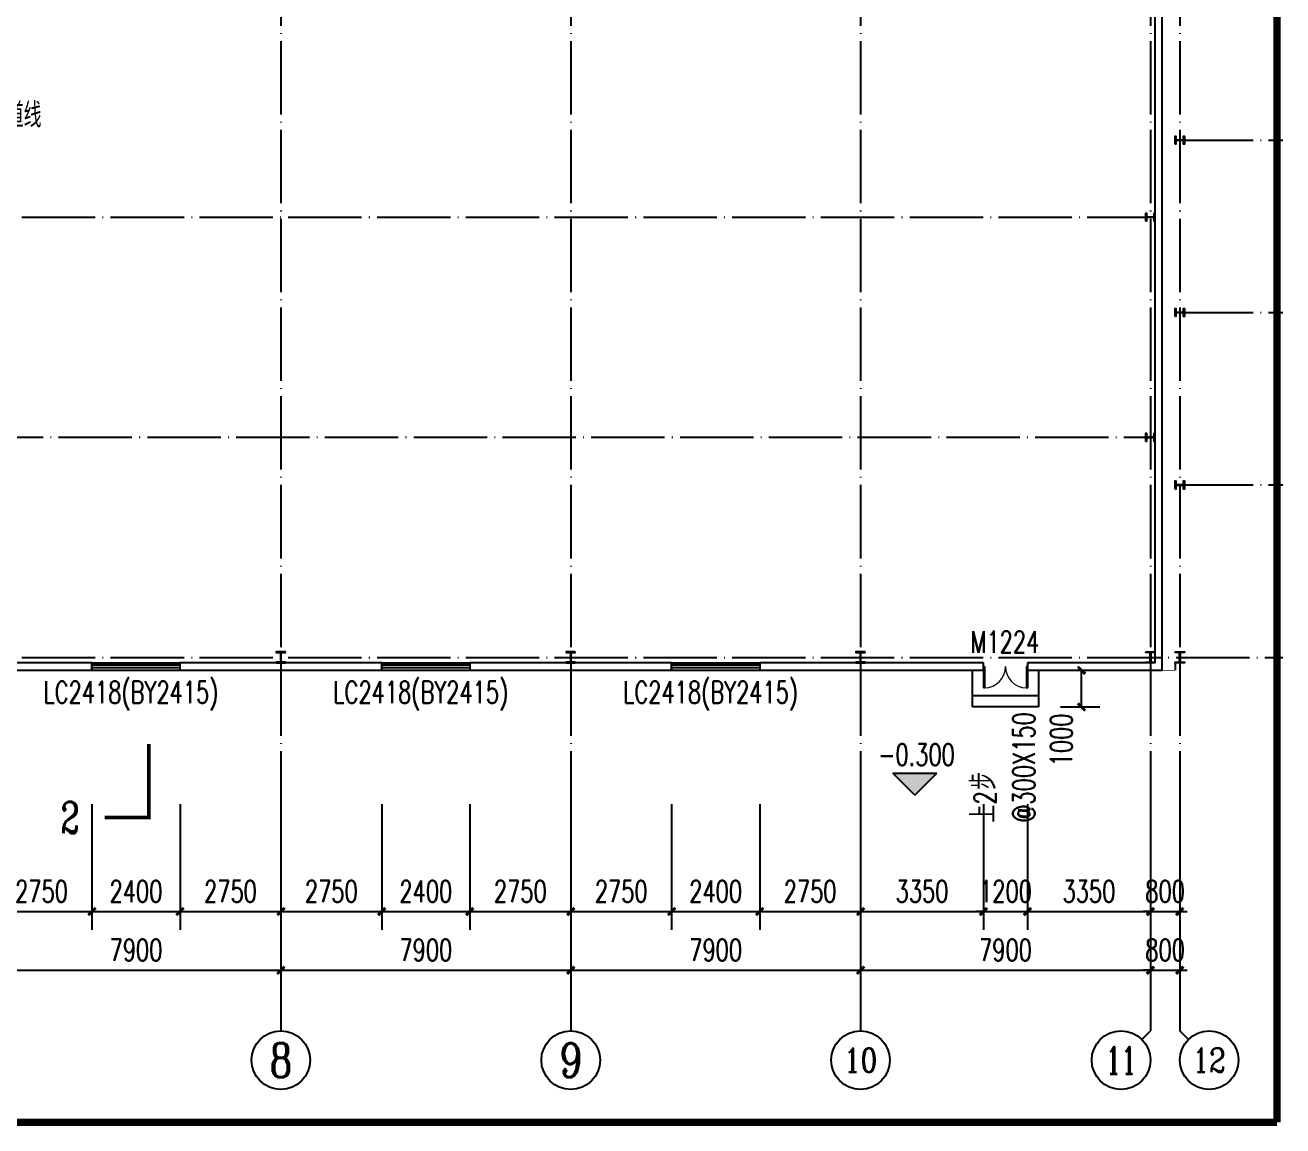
# Model space of a CAD drawing. Extents: x -2187 to 96136, y -11110 to 52208.
# Drawn here: x 61855 to 96136, y -11110 to 18900 of the extents above; entities that cross this region are included whole.
import ezdxf
from ezdxf.enums import TextEntityAlignment as Align

# ---------------------------------------------------------------- set-up
doc = ezdxf.new("R2010")
doc.units = 0
doc.header["$LTSCALE"] = 1000
doc.header["$MEASUREMENT"] = 0
doc.linetypes.add('DOTE', pattern=[2.42, 2, -0.2, 0.02, -0.2])
for name, color, linetype in [('AXIS', 3, 'Continuous'), ('AXIS_TEXT', 7, 'Continuous'), ('COLUMN', 4, 'Continuous'), ('DIM_ELEV', 3, 'Continuous'), ('DIM_SYMB', 3, 'Continuous'), ('DOTE', 14, 'DOTE'), ('PUB_DIM', 3, 'Continuous'), ('PUB_TEXT', 7, 'Continuous'), ('WALL', 4, 'Continuous'), ('WINDOW', 2, 'Continuous'), ('WINDOW_TEXT', 7, 'Continuous')]:
    doc.layers.add(name, color=color, linetype=linetype)
doc.styles.add('_TCH_AXIS', font='COMPLEX', dxfattribs={"bigfont": 'GBCBIG'})
doc.styles.add('_TCH_DIM', font='SIMPLEX', dxfattribs={"bigfont": 'GBCBIG'})
doc.styles.add('_TCH_DIM_T3', font='SIMPLEX', dxfattribs={"width": 0.705882, "bigfont": 'GBCBIG'})
doc.styles.add('_TCH_LABEL', font='COMPLEX', dxfattribs={"bigfont": 'GBCBIG'})
doc.styles.add('_TCH_WINDOW', font='SIMPLEX', dxfattribs={"bigfont": 'GBCBIG'})
doc.styles.add('COMPLEX', font='COMPLEX')
doc.styles.get("Standard").update_dxf_attribs({"font": 'gbenor.shx', "bigfont": 'gbcbig.shx'})
doc.dimstyles.new('_TCH_ARCH&&200', dxfattribs={"dimtxt": 595, "dimasz": 200, "dimexe": 500, "dimexo": 600, "dimgap": 252.5, "dimtad": 1, "dimdec": 0, "dimzin": 0, "dimdsep": 46, "dimtxsty": '_TCH_DIM_T3', "dimblk": 'ARCHTICK', "dimcen": 0.09, "dimclrt": 7, "dimazin": 2, "dimtfac": 1, "dimtdec": 0, "dimtix": 1, "dimtmove": 2, "dimatfit": 3, "dimfxl": 0, "dimtolj": 1, "dimtzin": 0, "dimarcsym": 0})

# ---------------------------------------------------------------- blocks, each defined once
blk = doc.blocks.new('_ArchTick')
at = {"color": 0, "linetype": 'ByBlock', "const_width": 0.4}
blk.add_lwpolyline([(-0.5, -0.5), (0.5, 0.5)], dxfattribs=at)
blk = doc.blocks.new('*D44')
at = {"layer": 'Defpoints', "color": 0, "transparency": 16777216}
for p in [(89476, 1313), (90647, 1313), (89476, 313)]:
    blk.add_point(p, dxfattribs=at)
at = {"layer": 'PUB_DIM', "color": 0, "lineweight": -2, "transparency": 16777216}
for p, q in [((90076, 1313), (91147, 1313)), ((90647, 313), (90647, 1313)), ((90076, 313), (91147, 313))]:
    blk.add_line(p, q, dxfattribs=at)
at = {"layer": 'PUB_DIM', "color": 0, "lineweight": -2, "transparency": 16777216, "xscale": 200, "yscale": 200, "zscale": 200}
for p, rotation in [((90647, 1313), 90), ((90647, 313), 270)]:
    blk.add_blockref('_ArchTick', p, dxfattribs=dict(at, rotation=rotation))
at = {"layer": 'PUB_DIM', "color": 7, "transparency": 16777216, "insert": (90097, -587), "char_height": 595, "attachment_point": 5, "rotation": 90, "style": '_TCH_DIM_T3'}
blk.add_mtext('\\A1;1000', dxfattribs=at)
blk = doc.blocks.new('*D224')
at = {"layer": 'AXIS', "color": 0, "lineweight": -2}
for p, q in [((60926, -2337), (60926, -5767)), ((63676, -2337), (63676, -5767)), ((60926, -5267), (63676, -5267))]:
    blk.add_line(p, q, dxfattribs=at)
at = {"layer": 'Defpoints', "color": 0}
for p in [(60926, -1737), (63676, -1737), (63676, -5267)]:
    blk.add_point(p, dxfattribs=at)
at = {"layer": 'AXIS', "color": 0, "lineweight": -2, "xscale": 200, "yscale": 200, "zscale": 200, "rotation": 180}
blk.add_blockref('_ArchTick', (60926, -5267), dxfattribs=at)
at = {"layer": 'AXIS', "color": 0, "lineweight": -2, "xscale": 200, "yscale": 200, "zscale": 200}
blk.add_blockref('_ArchTick', (63676, -5267), dxfattribs=at)
at = {"layer": 'AXIS', "color": 7, "insert": (62301, -4717), "char_height": 595, "attachment_point": 5, "style": '_TCH_DIM_T3'}
blk.add_mtext('\\A1;2750', dxfattribs=at)
blk = doc.blocks.new('*D223')
at = {"layer": 'AXIS', "color": 0, "lineweight": -2}
for p, q in [((63676, -2337), (63676, -5767)), ((66076, -2337), (66076, -5767)), ((63676, -5267), (66076, -5267))]:
    blk.add_line(p, q, dxfattribs=at)
at = {"layer": 'Defpoints', "color": 0}
for p in [(63676, -1737), (66076, -1737), (66076, -5267)]:
    blk.add_point(p, dxfattribs=at)
at = {"layer": 'AXIS', "color": 0, "lineweight": -2, "xscale": 200, "yscale": 200, "zscale": 200, "rotation": 180}
blk.add_blockref('_ArchTick', (63676, -5267), dxfattribs=at)
at = {"layer": 'AXIS', "color": 0, "lineweight": -2, "xscale": 200, "yscale": 200, "zscale": 200}
blk.add_blockref('_ArchTick', (66076, -5267), dxfattribs=at)
at = {"layer": 'AXIS', "color": 7, "insert": (64876, -4717), "char_height": 595, "attachment_point": 5, "style": '_TCH_DIM_T3'}
blk.add_mtext('\\A1;2400', dxfattribs=at)
blk = doc.blocks.new('*D222')
at = {"layer": 'AXIS', "color": 0, "lineweight": -2}
for p, q in [((66076, -2337), (66076, -5767)), ((68826, -2337), (68826, -5767)), ((66076, -5267), (68826, -5267))]:
    blk.add_line(p, q, dxfattribs=at)
at = {"layer": 'Defpoints', "color": 0}
for p in [(66076, -1737), (68826, -1737), (68826, -5267)]:
    blk.add_point(p, dxfattribs=at)
at = {"layer": 'AXIS', "color": 0, "lineweight": -2, "xscale": 200, "yscale": 200, "zscale": 200, "rotation": 180}
blk.add_blockref('_ArchTick', (66076, -5267), dxfattribs=at)
at = {"layer": 'AXIS', "color": 0, "lineweight": -2, "xscale": 200, "yscale": 200, "zscale": 200}
blk.add_blockref('_ArchTick', (68826, -5267), dxfattribs=at)
at = {"layer": 'AXIS', "color": 7, "insert": (67451, -4717), "char_height": 595, "attachment_point": 5, "style": '_TCH_DIM_T3'}
blk.add_mtext('\\A1;2750', dxfattribs=at)
blk = doc.blocks.new('*D221')
at = {"layer": 'AXIS', "color": 0, "lineweight": -2}
for p, q in [((68826, -2337), (68826, -5767)), ((71576, -2337), (71576, -5767)), ((68826, -5267), (71576, -5267))]:
    blk.add_line(p, q, dxfattribs=at)
at = {"layer": 'Defpoints', "color": 0}
for p in [(68826, -1737), (71576, -1737), (71576, -5267)]:
    blk.add_point(p, dxfattribs=at)
at = {"layer": 'AXIS', "color": 0, "lineweight": -2, "xscale": 200, "yscale": 200, "zscale": 200, "rotation": 180}
blk.add_blockref('_ArchTick', (68826, -5267), dxfattribs=at)
at = {"layer": 'AXIS', "color": 0, "lineweight": -2, "xscale": 200, "yscale": 200, "zscale": 200}
blk.add_blockref('_ArchTick', (71576, -5267), dxfattribs=at)
at = {"layer": 'AXIS', "color": 7, "insert": (70201, -4717), "char_height": 595, "attachment_point": 5, "style": '_TCH_DIM_T3'}
blk.add_mtext('\\A1;2750', dxfattribs=at)
blk = doc.blocks.new('*D220')
at = {"layer": 'AXIS', "color": 0, "lineweight": -2}
for p, q in [((71576, -2337), (71576, -5767)), ((73976, -2337), (73976, -5767)), ((71576, -5267), (73976, -5267))]:
    blk.add_line(p, q, dxfattribs=at)
at = {"layer": 'Defpoints', "color": 0}
for p in [(71576, -1737), (73976, -1737), (73976, -5267)]:
    blk.add_point(p, dxfattribs=at)
at = {"layer": 'AXIS', "color": 0, "lineweight": -2, "xscale": 200, "yscale": 200, "zscale": 200, "rotation": 180}
blk.add_blockref('_ArchTick', (71576, -5267), dxfattribs=at)
at = {"layer": 'AXIS', "color": 0, "lineweight": -2, "xscale": 200, "yscale": 200, "zscale": 200}
blk.add_blockref('_ArchTick', (73976, -5267), dxfattribs=at)
at = {"layer": 'AXIS', "color": 7, "insert": (72776, -4717), "char_height": 595, "attachment_point": 5, "style": '_TCH_DIM_T3'}
blk.add_mtext('\\A1;2400', dxfattribs=at)
blk = doc.blocks.new('*D219')
at = {"layer": 'AXIS', "color": 0, "lineweight": -2}
for p, q in [((73976, -2337), (73976, -5767)), ((76726, -2337), (76726, -5767)), ((73976, -5267), (76726, -5267))]:
    blk.add_line(p, q, dxfattribs=at)
at = {"layer": 'Defpoints', "color": 0}
for p in [(73976, -1737), (76726, -1737), (76726, -5267)]:
    blk.add_point(p, dxfattribs=at)
at = {"layer": 'AXIS', "color": 0, "lineweight": -2, "xscale": 200, "yscale": 200, "zscale": 200, "rotation": 180}
blk.add_blockref('_ArchTick', (73976, -5267), dxfattribs=at)
at = {"layer": 'AXIS', "color": 0, "lineweight": -2, "xscale": 200, "yscale": 200, "zscale": 200}
blk.add_blockref('_ArchTick', (76726, -5267), dxfattribs=at)
at = {"layer": 'AXIS', "color": 7, "insert": (75351, -4717), "char_height": 595, "attachment_point": 5, "style": '_TCH_DIM_T3'}
blk.add_mtext('\\A1;2750', dxfattribs=at)
blk = doc.blocks.new('*D218')
at = {"layer": 'AXIS', "color": 0, "lineweight": -2}
for p, q in [((76726, -2337), (76726, -5767)), ((79476, -2337), (79476, -5767)), ((76726, -5267), (79476, -5267))]:
    blk.add_line(p, q, dxfattribs=at)
at = {"layer": 'Defpoints', "color": 0}
for p in [(76726, -1737), (79476, -1737), (79476, -5267)]:
    blk.add_point(p, dxfattribs=at)
at = {"layer": 'AXIS', "color": 0, "lineweight": -2, "xscale": 200, "yscale": 200, "zscale": 200, "rotation": 180}
blk.add_blockref('_ArchTick', (76726, -5267), dxfattribs=at)
at = {"layer": 'AXIS', "color": 0, "lineweight": -2, "xscale": 200, "yscale": 200, "zscale": 200}
blk.add_blockref('_ArchTick', (79476, -5267), dxfattribs=at)
at = {"layer": 'AXIS', "color": 7, "insert": (78101, -4717), "char_height": 595, "attachment_point": 5, "style": '_TCH_DIM_T3'}
blk.add_mtext('\\A1;2750', dxfattribs=at)
blk = doc.blocks.new('*D217')
at = {"layer": 'AXIS', "color": 0, "lineweight": -2}
for p, q in [((79476, -2337), (79476, -5767)), ((81876, -2337), (81876, -5767)), ((79476, -5267), (81876, -5267))]:
    blk.add_line(p, q, dxfattribs=at)
at = {"layer": 'Defpoints', "color": 0}
for p in [(79476, -1737), (81876, -1737), (81876, -5267)]:
    blk.add_point(p, dxfattribs=at)
at = {"layer": 'AXIS', "color": 0, "lineweight": -2, "xscale": 200, "yscale": 200, "zscale": 200, "rotation": 180}
blk.add_blockref('_ArchTick', (79476, -5267), dxfattribs=at)
at = {"layer": 'AXIS', "color": 0, "lineweight": -2, "xscale": 200, "yscale": 200, "zscale": 200}
blk.add_blockref('_ArchTick', (81876, -5267), dxfattribs=at)
at = {"layer": 'AXIS', "color": 7, "insert": (80676, -4717), "char_height": 595, "attachment_point": 5, "style": '_TCH_DIM_T3'}
blk.add_mtext('\\A1;2400', dxfattribs=at)
blk = doc.blocks.new('*D216')
at = {"layer": 'AXIS', "color": 0, "lineweight": -2}
for p, q in [((81876, -2337), (81876, -5767)), ((84626, -2337), (84626, -5767)), ((81876, -5267), (84626, -5267))]:
    blk.add_line(p, q, dxfattribs=at)
at = {"layer": 'Defpoints', "color": 0}
for p in [(81876, -1737), (84626, -1737), (84626, -5267)]:
    blk.add_point(p, dxfattribs=at)
at = {"layer": 'AXIS', "color": 0, "lineweight": -2, "xscale": 200, "yscale": 200, "zscale": 200, "rotation": 180}
blk.add_blockref('_ArchTick', (81876, -5267), dxfattribs=at)
at = {"layer": 'AXIS', "color": 0, "lineweight": -2, "xscale": 200, "yscale": 200, "zscale": 200}
blk.add_blockref('_ArchTick', (84626, -5267), dxfattribs=at)
at = {"layer": 'AXIS', "color": 7, "insert": (83251, -4717), "char_height": 595, "attachment_point": 5, "style": '_TCH_DIM_T3'}
blk.add_mtext('\\A1;2750', dxfattribs=at)
blk = doc.blocks.new('*D215')
at = {"layer": 'AXIS', "color": 0, "lineweight": -2}
for p, q in [((84626, -2337), (84626, -5767)), ((87976, -2337), (87976, -5767)), ((84626, -5267), (87976, -5267))]:
    blk.add_line(p, q, dxfattribs=at)
at = {"layer": 'Defpoints', "color": 0}
for p in [(84626, -1737), (87976, -1737), (87976, -5267)]:
    blk.add_point(p, dxfattribs=at)
at = {"layer": 'AXIS', "color": 0, "lineweight": -2, "xscale": 200, "yscale": 200, "zscale": 200, "rotation": 180}
blk.add_blockref('_ArchTick', (84626, -5267), dxfattribs=at)
at = {"layer": 'AXIS', "color": 0, "lineweight": -2, "xscale": 200, "yscale": 200, "zscale": 200}
blk.add_blockref('_ArchTick', (87976, -5267), dxfattribs=at)
at = {"layer": 'AXIS', "color": 7, "insert": (86301, -4717), "char_height": 595, "attachment_point": 5, "style": '_TCH_DIM_T3'}
blk.add_mtext('\\A1;3350', dxfattribs=at)
blk = doc.blocks.new('*D214')
at = {"layer": 'AXIS', "color": 0, "lineweight": -2}
for p, q in [((87976, -2337), (87976, -5767)), ((89176, -2337), (89176, -5767)), ((87976, -5267), (87776, -5267)), ((87976, -5267), (89176, -5267)), ((89176, -5267), (89376, -5267))]:
    blk.add_line(p, q, dxfattribs=at)
at = {"layer": 'Defpoints', "color": 0}
for p in [(87976, -1737), (89176, -1737), (89176, -5267)]:
    blk.add_point(p, dxfattribs=at)
at = {"layer": 'AXIS', "color": 0, "lineweight": -2, "xscale": 200, "yscale": 200, "zscale": 200}
blk.add_blockref('_ArchTick', (87976, -5267), dxfattribs=at)
at = {"layer": 'AXIS', "color": 0, "lineweight": -2, "xscale": 200, "yscale": 200, "zscale": 200, "rotation": 180}
blk.add_blockref('_ArchTick', (89176, -5267), dxfattribs=at)
at = {"layer": 'AXIS', "color": 7, "insert": (88576, -4717), "char_height": 595, "attachment_point": 5, "style": '_TCH_DIM_T3'}
blk.add_mtext('\\A1;1200', dxfattribs=at)
blk = doc.blocks.new('*D213')
at = {"layer": 'AXIS', "color": 0, "lineweight": -2}
for p, q in [((89176, -2337), (89176, -5767)), ((92526, -2337), (92526, -5767)), ((89176, -5267), (92526, -5267))]:
    blk.add_line(p, q, dxfattribs=at)
at = {"layer": 'Defpoints', "color": 0}
for p in [(89176, -1737), (92526, -1737), (92526, -5267)]:
    blk.add_point(p, dxfattribs=at)
at = {"layer": 'AXIS', "color": 0, "lineweight": -2, "xscale": 200, "yscale": 200, "zscale": 200, "rotation": 180}
blk.add_blockref('_ArchTick', (89176, -5267), dxfattribs=at)
at = {"layer": 'AXIS', "color": 0, "lineweight": -2, "xscale": 200, "yscale": 200, "zscale": 200}
blk.add_blockref('_ArchTick', (92526, -5267), dxfattribs=at)
at = {"layer": 'AXIS', "color": 7, "insert": (90851, -4717), "char_height": 595, "attachment_point": 5, "style": '_TCH_DIM_T3'}
blk.add_mtext('\\A1;3350', dxfattribs=at)
blk = doc.blocks.new('*D212')
at = {"layer": 'AXIS', "color": 0, "lineweight": -2}
for p, q in [((92526, -2337), (92526, -5767)), ((93326, -2337), (93326, -5767)), ((92526, -5267), (92326, -5267)), ((92526, -5267), (93326, -5267)), ((93326, -5267), (93526, -5267))]:
    blk.add_line(p, q, dxfattribs=at)
at = {"layer": 'Defpoints', "color": 0}
for p in [(92526, -1737), (93326, -1737), (93326, -5267)]:
    blk.add_point(p, dxfattribs=at)
at = {"layer": 'AXIS', "color": 0, "lineweight": -2, "xscale": 200, "yscale": 200, "zscale": 200}
blk.add_blockref('_ArchTick', (92526, -5267), dxfattribs=at)
at = {"layer": 'AXIS', "color": 0, "lineweight": -2, "xscale": 200, "yscale": 200, "zscale": 200, "rotation": 180}
blk.add_blockref('_ArchTick', (93326, -5267), dxfattribs=at)
at = {"layer": 'AXIS', "color": 7, "insert": (92926, -4717), "char_height": 595, "attachment_point": 5, "style": '_TCH_DIM_T3'}
blk.add_mtext('\\A1;800', dxfattribs=at)
blk = doc.blocks.new('*D204')
at = {"layer": 'AXIS', "color": 0, "lineweight": -2}
for p, q in [((60926, -3937), (60926, -7367)), ((68826, -3937), (68826, -7367)), ((60926, -6867), (68826, -6867))]:
    blk.add_line(p, q, dxfattribs=at)
at = {"layer": 'Defpoints', "color": 0}
for p in [(60926, -3337), (68826, -3337), (68826, -6867)]:
    blk.add_point(p, dxfattribs=at)
at = {"layer": 'AXIS', "color": 0, "lineweight": -2, "xscale": 200, "yscale": 200, "zscale": 200, "rotation": 180}
blk.add_blockref('_ArchTick', (60926, -6867), dxfattribs=at)
at = {"layer": 'AXIS', "color": 0, "lineweight": -2, "xscale": 200, "yscale": 200, "zscale": 200}
blk.add_blockref('_ArchTick', (68826, -6867), dxfattribs=at)
at = {"layer": 'AXIS', "color": 7, "insert": (64876, -6317), "char_height": 595, "attachment_point": 5, "style": '_TCH_DIM_T3'}
blk.add_mtext('\\A1;7900', dxfattribs=at)
blk = doc.blocks.new('*D203')
at = {"layer": 'AXIS', "color": 0, "lineweight": -2}
for p, q in [((68826, -3937), (68826, -7367)), ((76726, -3937), (76726, -7367)), ((68826, -6867), (76726, -6867))]:
    blk.add_line(p, q, dxfattribs=at)
at = {"layer": 'Defpoints', "color": 0}
for p in [(68826, -3337), (76726, -3337), (76726, -6867)]:
    blk.add_point(p, dxfattribs=at)
at = {"layer": 'AXIS', "color": 0, "lineweight": -2, "xscale": 200, "yscale": 200, "zscale": 200, "rotation": 180}
blk.add_blockref('_ArchTick', (68826, -6867), dxfattribs=at)
at = {"layer": 'AXIS', "color": 0, "lineweight": -2, "xscale": 200, "yscale": 200, "zscale": 200}
blk.add_blockref('_ArchTick', (76726, -6867), dxfattribs=at)
at = {"layer": 'AXIS', "color": 7, "insert": (72776, -6317), "char_height": 595, "attachment_point": 5, "style": '_TCH_DIM_T3'}
blk.add_mtext('\\A1;7900', dxfattribs=at)
blk = doc.blocks.new('*D202')
at = {"layer": 'AXIS', "color": 0, "lineweight": -2}
for p, q in [((76726, -3937), (76726, -7367)), ((84626, -3937), (84626, -7367)), ((76726, -6867), (84626, -6867))]:
    blk.add_line(p, q, dxfattribs=at)
at = {"layer": 'Defpoints', "color": 0}
for p in [(76726, -3337), (84626, -3337), (84626, -6867)]:
    blk.add_point(p, dxfattribs=at)
at = {"layer": 'AXIS', "color": 0, "lineweight": -2, "xscale": 200, "yscale": 200, "zscale": 200, "rotation": 180}
blk.add_blockref('_ArchTick', (76726, -6867), dxfattribs=at)
at = {"layer": 'AXIS', "color": 0, "lineweight": -2, "xscale": 200, "yscale": 200, "zscale": 200}
blk.add_blockref('_ArchTick', (84626, -6867), dxfattribs=at)
at = {"layer": 'AXIS', "color": 7, "insert": (80676, -6317), "char_height": 595, "attachment_point": 5, "style": '_TCH_DIM_T3'}
blk.add_mtext('\\A1;7900', dxfattribs=at)
blk = doc.blocks.new('*D201')
at = {"layer": 'AXIS', "color": 0, "lineweight": -2}
for p, q in [((84626, -3937), (84626, -7367)), ((92526, -3937), (92526, -7367)), ((84626, -6867), (92526, -6867))]:
    blk.add_line(p, q, dxfattribs=at)
at = {"layer": 'Defpoints', "color": 0}
for p in [(84626, -3337), (92526, -3337), (92526, -6867)]:
    blk.add_point(p, dxfattribs=at)
at = {"layer": 'AXIS', "color": 0, "lineweight": -2, "xscale": 200, "yscale": 200, "zscale": 200, "rotation": 180}
blk.add_blockref('_ArchTick', (84626, -6867), dxfattribs=at)
at = {"layer": 'AXIS', "color": 0, "lineweight": -2, "xscale": 200, "yscale": 200, "zscale": 200}
blk.add_blockref('_ArchTick', (92526, -6867), dxfattribs=at)
at = {"layer": 'AXIS', "color": 7, "insert": (88576, -6317), "char_height": 595, "attachment_point": 5, "style": '_TCH_DIM_T3'}
blk.add_mtext('\\A1;7900', dxfattribs=at)
blk = doc.blocks.new('*D200')
at = {"layer": 'AXIS', "color": 0, "lineweight": -2}
for p, q in [((92526, -3937), (92526, -7367)), ((93326, -3937), (93326, -7367)), ((92526, -6867), (92326, -6867)), ((92526, -6867), (93326, -6867)), ((93326, -6867), (93526, -6867))]:
    blk.add_line(p, q, dxfattribs=at)
at = {"layer": 'Defpoints', "color": 0}
for p in [(92526, -3337), (93326, -3337), (93326, -6867)]:
    blk.add_point(p, dxfattribs=at)
at = {"layer": 'AXIS', "color": 0, "lineweight": -2, "xscale": 200, "yscale": 200, "zscale": 200}
blk.add_blockref('_ArchTick', (92526, -6867), dxfattribs=at)
at = {"layer": 'AXIS', "color": 0, "lineweight": -2, "xscale": 200, "yscale": 200, "zscale": 200, "rotation": 180}
blk.add_blockref('_ArchTick', (93326, -6867), dxfattribs=at)
at = {"layer": 'AXIS', "color": 7, "insert": (92926, -6317), "char_height": 595, "attachment_point": 5, "style": '_TCH_DIM_T3'}
blk.add_mtext('\\A1;800', dxfattribs=at)
blk = doc.blocks.new('_AXISO')
blk.add_circle((0, 0), 0.5)
at = {"layer": 'AXIS_TEXT', "style": 'COMPLEX', "width": 1.041667}
blk.add_attdef('A', text='', height=0.56, dxfattribs=at).set_placement((-0.25, -0.28), (0.25, -0.28), align=Align.FIT)
blk = doc.blocks.new('$TCHSYS$WIN2D')
for p, q in [((-0.5, 0.5), (0.5, 0.5)), ((-0.5, 0.5), (-0.5, -0.5)), ((0.5, 0.5), (0.5, -0.5)), ((0.5, 0.167), (-0.5, 0.167)), ((0.5, -0.167), (-0.5, -0.167)), ((-0.5, -0.5), (0.5, -0.5))]:
    blk.add_line(p, q)
blk = doc.blocks.new('$DorLib2D$00000002')
for p, q in [((-0.5, 0), (-0.5, 0.4875)), ((-0.475, 0.4875), (-0.5, 0.4875)), ((-0.475, 0), (-0.475, 0.4875)), ((0.475, 0), (0.475, 0.4875)), ((0.475, 0.4875), (0.5, 0.4875)), ((0.5, 0), (0.5, 0.4875)), ((-0.5, 0), (-0.475, 0)), ((0.5, 0), (0.475, 0))]:
    blk.add_line(p, q)
at = {"lineweight": 13}
for centre, start, end in [((-0.4875, 0), 0, 88.53072), ((0.4875, 0), 91.46928, 180)]:
    blk.add_arc(centre, 0.4875, start, end, dxfattribs=at)

msp = doc.modelspace()

# ---------------------------------------------------------------- hatches: boundary and pattern name
at = {"layer": 'DIM_ELEV'}
msp.add_hatch(color=256, dxfattribs=at).paths.add_polyline_path([(86102.84, -2096.954), (85502.84, -1496.954), (86702.84, -1496.954)])

# ---------------------------------------------------------------- linework, layer by layer
at = {"color": 2}
for p, q in [((87675.665, 313.27), (87675.665, 1313.27)), ((89475.665, 1313.27), (89475.665, 313.27)), ((89475.665, 613.27), (87675.665, 613.27)), ((89475.665, 313.27), (87675.665, 313.27))]:
    msp.add_line(p, q, dxfattribs=at)
for points, const_width in [([(95975.025, -11009.582), (95975.025, -11009.582), (210.843, -11009.582), (210.843, 50068.59), (95974.931, 50068.59), (95974.931, -11009.582)], 200), ([(92850.665, 1313.27), (93200.665, 1313.27)], 20)]:
    msp.add_lwpolyline(points, dxfattribs=dict(const_width=const_width))
at = {"layer": 'AXIS'}
for p, q in [((68825.665, -3336.73), (68825.665, -8519.661)), ((76725.665, -3336.73), (76725.665, -8519.661)), ((84625.665, -3336.73), (84625.665, -8519.661)), ((92525.665, -3336.73), (92525.665, -8519.661)), ((93325.665, -3336.73), (93325.665, -8519.661)), ((92291.351, -8753.976), (92525.665, -8519.661)), ((93559.98, -8753.976), (93325.665, -8519.661))]:
    msp.add_line(p, q, dxfattribs=at)
at = {"layer": 'COLUMN'}
for points in [[(93200.665, 15653.27), (93200.665, 15873.27), (93220.665, 15873.27), (93220.665, 15773.27), (93430.665, 15773.27), (93430.665, 15873.27), (93450.665, 15873.27), (93450.665, 15653.27), (93430.665, 15653.27), (93430.665, 15753.27), (93220.665, 15753.27), (93220.665, 15653.27)], [(92400.665, 13553.27), (92400.665, 13773.27), (92420.665, 13773.27), (92420.665, 13673.27), (92630.665, 13673.27), (92630.665, 13773.27), (92650.665, 13773.27), (92650.665, 13553.27), (92630.665, 13553.27), (92630.665, 13653.27), (92420.665, 13653.27), (92420.665, 13553.27)], [(93200.665, 10953.27), (93200.665, 11173.27), (93220.665, 11173.27), (93220.665, 11073.27), (93430.665, 11073.27), (93430.665, 11173.27), (93450.665, 11173.27), (93450.665, 10953.27), (93430.665, 10953.27), (93430.665, 11053.27), (93220.665, 11053.27), (93220.665, 10953.27)], [(92400.665, 7553.27), (92400.665, 7773.27), (92420.665, 7773.27), (92420.665, 7673.27), (92630.665, 7673.27), (92630.665, 7773.27), (92650.665, 7773.27), (92650.665, 7553.27), (92630.665, 7553.27), (92630.665, 7653.27), (92420.665, 7653.27), (92420.665, 7553.27)], [(93200.665, 6253.27), (93200.665, 6473.27), (93220.665, 6473.27), (93220.665, 6373.27), (93430.665, 6373.27), (93430.665, 6473.27), (93450.665, 6473.27), (93450.665, 6253.27), (93430.665, 6253.27), (93430.665, 6353.27), (93220.665, 6353.27), (93220.665, 6253.27)], [(68950.665, 1813.27), (68700.665, 1813.27), (68700.665, 1793.27), (68815.665, 1793.27), (68815.665, 1533.27), (68700.665, 1533.27), (68700.665, 1513.27), (68950.665, 1513.27), (68950.665, 1533.27), (68835.665, 1533.27), (68835.665, 1793.27), (68950.665, 1793.27)], [(76850.665, 1813.27), (76600.665, 1813.27), (76600.665, 1793.27), (76715.665, 1793.27), (76715.665, 1533.27), (76600.665, 1533.27), (76600.665, 1513.27), (76850.665, 1513.27), (76850.665, 1533.27), (76735.665, 1533.27), (76735.665, 1793.27), (76850.665, 1793.27)], [(84750.665, 1813.27), (84500.665, 1813.27), (84500.665, 1793.27), (84615.665, 1793.27), (84615.665, 1533.27), (84500.665, 1533.27), (84500.665, 1513.27), (84750.665, 1513.27), (84750.665, 1533.27), (84635.665, 1533.27), (84635.665, 1793.27), (84750.665, 1793.27)], [(92400.665, 1813.27), (92650.665, 1813.27), (92650.665, 1793.27), (92535.665, 1793.27), (92535.665, 1533.27), (92650.665, 1533.27), (92650.665, 1513.27), (92400.665, 1513.27), (92400.665, 1533.27), (92515.665, 1533.27), (92515.665, 1793.27), (92400.665, 1793.27)], [(93200.665, 1813.27), (93450.665, 1813.27), (93450.665, 1793.27), (93335.665, 1793.27), (93335.665, 1533.27), (93450.665, 1533.27), (93450.665, 1513.27), (93200.665, 1513.27), (93200.665, 1533.27), (93315.665, 1533.27), (93315.665, 1793.27), (93200.665, 1793.27)]]:
    msp.add_lwpolyline(points, close=True, dxfattribs=at)
at = {"layer": 'DIM_ELEV'}
for p, q in [((86102.84, -2096.954), (85502.84, -1496.954)), ((85502.84, -1496.954), (86702.84, -1496.954)), ((86102.84, -2096.954), (86702.84, -1496.954))]:
    msp.add_line(p, q, dxfattribs=at)
at = {"layer": 'DIM_SYMB'}
msp.add_lwpolyline([(88569.198, -2837.522, 0, 0, 0), (88569.198, 190.311, 160, 0, 0), (88569.198, 790.311, 0, 0, 0)], format="xyseb", dxfattribs=at)
at = {"layer": 'DIM_SYMB', "const_width": 100}
msp.add_lwpolyline([(65221.973, -701.167), (65221.973, -2701.167), (64021.973, -2701.167)], dxfattribs=at)
at = {"layer": 'DOTE'}
for p, q in [((68825.665, 42663.27), (68825.665, -3336.73)), ((76725.665, 42663.27), (76725.665, -3336.73)), ((84625.665, 42663.27), (84625.665, -3336.73)), ((92525.665, 42663.27), (92525.665, -3336.73)), ((93325.665, 42663.27), (93325.665, -3336.73)), ((93325.665, 15763.27), (96135.668, 15763.27)), ((8525.665, 13663.27), (92525.665, 13663.27)), ((93325.665, 11063.27), (96135.668, 11063.27)), ((9525.665, 7663.27), (92525.665, 7663.27)), ((93325.665, 6363.27), (96135.668, 6363.27)), ((8525.665, 1663.27), (96135.668, 1663.27))]:
    msp.add_line(p, q, dxfattribs=at)
at = {"layer": 'WALL'}
for p, q in [((92650.665, 30213.27), (92650.665, 1513.27)), ((92850.665, 1313.27), (92850.665, 30213.27)), ((63675.665, 1513.27), (58175.665, 1513.27)), ((63675.665, 1313.27), (63675.665, 1513.27)), ((71575.665, 1513.27), (66075.665, 1513.27)), ((66075.665, 1513.27), (66075.665, 1313.27)), ((71575.665, 1313.27), (71575.665, 1513.27)), ((79475.665, 1513.27), (73975.665, 1513.27)), ((73975.665, 1513.27), (73975.665, 1313.27)), ((79475.665, 1313.27), (79475.665, 1513.27)), ((87975.665, 1513.27), (81875.665, 1513.27)), ((81875.665, 1513.27), (81875.665, 1313.27)), ((87975.665, 1313.27), (87975.665, 1513.27)), ((92650.665, 1513.27), (89175.665, 1513.27)), ((89175.665, 1513.27), (89175.665, 1313.27)), ((93200.665, 1513.27), (93200.665, 1313.27)), ((58175.665, 1313.27), (63675.665, 1313.27)), ((66075.665, 1313.27), (71575.665, 1313.27)), ((73975.665, 1313.27), (79475.665, 1313.27)), ((81875.665, 1313.27), (87975.665, 1313.27)), ((89175.665, 1313.27), (92850.665, 1313.27))]:
    msp.add_line(p, q, dxfattribs=at)

# ---------------------------------------------------------------- block references
at = {"layer": 'AXIS'}
ref = msp.add_blockref('_AXISO', (68825.665, -9319.661), dxfattribs=dict(at, xscale=1600, yscale=1600, zscale=1600))
ref.add_attrib('A', '8', dxfattribs={"layer": 'AXIS_TEXT', "height": 931.896, "style": '_TCH_AXIS'}).set_placement((68515.033, -9785.609), (69136.297, -9785.609), align=Align.FIT)
ref = msp.add_blockref('_AXISO', (76725.665, -9319.661), dxfattribs=dict(at, xscale=1600, yscale=1600, zscale=1600))
ref.add_attrib('A', '9', dxfattribs={"layer": 'AXIS_TEXT', "height": 931.896, "style": '_TCH_AXIS'}).set_placement((76415.033, -9785.609), (77036.297, -9785.609), align=Align.FIT)
ref = msp.add_blockref('_AXISO', (84625.665, -9319.661), dxfattribs=dict(at, xscale=1600, yscale=1600, zscale=1600))
ref.add_attrib('A', '10', dxfattribs={"layer": 'AXIS_TEXT', "height": 656.891, "style": '_TCH_AXIS'}).set_placement((84172.098, -9648.106), (85079.233, -9648.106), align=Align.FIT)
ref = msp.add_blockref('_AXISO', (91725.665, -9319.661), dxfattribs=dict(at, xscale=1600, yscale=1600, zscale=1600))
ref.add_attrib('A', '11', dxfattribs={"layer": 'AXIS_TEXT', "height": 737.5252, "style": '_TCH_AXIS'}).set_placement((91304.222, -9688.424), (92147.108, -9688.424), align=Align.FIT)
ref = msp.add_blockref('_AXISO', (94125.665, -9319.661), dxfattribs=dict(at, xscale=1600, yscale=1600, zscale=1600))
ref.add_attrib('A', '12', dxfattribs={"layer": 'AXIS_TEXT', "height": 656.891, "style": '_TCH_AXIS'}).set_placement((93672.098, -9648.106), (94579.233, -9648.106), align=Align.FIT)
at = {"layer": 'WINDOW'}
ref = msp.add_blockref('$DorLib2D$00000002', (88575.665, 1413.27), dxfattribs=dict(at, xscale=-1200, yscale=-1200, zscale=-1200))
ref.add_attrib('A', 'M1224', (87625.665, 1787.126), dxfattribs={"layer": 'WINDOW_TEXT', "height": 595, "style": '_TCH_WINDOW', "width": 0.705882})
ref = msp.add_blockref('$TCHSYS$WIN2D', (64875.665, 1413.27), dxfattribs=dict(at, xscale=2400, yscale=200, zscale=2400))
ref.add_attrib('A', 'LC2418(BY2415)', (62355.665, 415.77), dxfattribs={"layer": 'WINDOW_TEXT', "height": 595, "style": '_TCH_WINDOW', "width": 0.705882})
ref = msp.add_blockref('$TCHSYS$WIN2D', (72775.665, 1413.27), dxfattribs=dict(at, xscale=2400, yscale=200, zscale=2400))
ref.add_attrib('A', 'LC2418(BY2415)', (70255.665, 415.77), dxfattribs={"layer": 'WINDOW_TEXT', "height": 595, "style": '_TCH_WINDOW', "width": 0.705882})
ref = msp.add_blockref('$TCHSYS$WIN2D', (80675.665, 1413.27), dxfattribs=dict(at, xscale=2400, yscale=200, zscale=2400))
ref.add_attrib('A', 'LC2418(BY2415)', (78155.665, 415.77), dxfattribs={"layer": 'WINDOW_TEXT', "height": 595, "style": '_TCH_WINDOW', "width": 0.705882})

# ---------------------------------------------------------------- texts
at = {"insert": (59383.516, 16784.803), "char_height": 675.1773, "width": 5461.82045, "attachment_point": 1}
msp.add_mtext('穿梭机轨道线', dxfattribs=at)
at = {"layer": 'PUB_TEXT', "style": '_TCH_DIM', "width": 0.705882}
for s, p in [('@300X150', (89374.198, -2837.522)), ('2', (88314.517, -2346.032))]:
    msp.add_text(s, height=595, rotation=90, dxfattribs=at).set_placement(p)
at = {"layer": 'PUB_TEXT', "width": 0.705882}
for s, height, style, p in [('-0.300', 595, '_TCH_DIM', (85107.84, -1286.954)), ('2', 850, '_TCH_LABEL', (62821.973, -3126.167))]:
    msp.add_text(s, height=height, dxfattribs=dict(at, style=style)).set_placement(p)
at = {"layer": 'PUB_TEXT', "style": '_TCH_DIM'}
for s, p in [('步', (88314.517, -1946.032)), ('上', (88314.517, -2837.522))]:
    msp.add_text(s, height=675.177, rotation=90, dxfattribs=at).set_placement(p)

# ---------------------------------------------------------------- dimensions: what is measured, and where the dimension line sits
at = {"layer": 'AXIS'}
for p1, p2, picture, middle in [((60925.665, -1736.73), (63675.665, -1736.73), '*D224', (62300.665, -4716.955)), ((63675.665, -1736.73), (66075.665, -1736.73), '*D223', (64875.665, -4716.955)), ((66075.665, -1736.73), (68825.665, -1736.73), '*D222', (67450.665, -4716.955)), ((68825.665, -1736.73), (71575.665, -1736.73), '*D221', (70200.665, -4716.955)), ((71575.665, -1736.73), (73975.665, -1736.73), '*D220', (72775.665, -4716.955)), ((73975.665, -1736.73), (76725.665, -1736.73), '*D219', (75350.665, -4716.955)), ((76725.665, -1736.73), (79475.665, -1736.73), '*D218', (78100.665, -4716.955)), ((79475.665, -1736.73), (81875.665, -1736.73), '*D217', (80675.665, -4716.955)), ((81875.665, -1736.73), (84625.665, -1736.73), '*D216', (83250.665, -4716.955)), ((84625.665, -1736.73), (87975.665, -1736.73), '*D215', (86300.665, -4716.955)), ((87975.665, -1736.73), (89175.665, -1736.73), '*D214', (88575.665, -4716.955)), ((89175.665, -1736.73), (92525.665, -1736.73), '*D213', (90850.665, -4716.955)), ((92525.665, -1736.73), (93325.665, -1736.73), '*D212', (92925.665, -4716.955)), ((60925.665, -3336.73), (68825.665, -3336.73), '*D204', (64875.665, -6316.955)), ((68825.665, -3336.73), (76725.665, -3336.73), '*D203', (72775.665, -6316.955)), ((76725.665, -3336.73), (84625.665, -3336.73), '*D202', (80675.665, -6316.955)), ((84625.665, -3336.73), (92525.665, -3336.73), '*D201', (88575.665, -6316.955)), ((92525.665, -3336.73), (93325.665, -3336.73), '*D200', (92925.665, -6316.955))]:
    dim = msp.add_aligned_dim(p1=p1, p2=p2, distance=-3530.225, dimstyle='_TCH_ARCH&&200', dxfattribs=at)
    dim.commit()
    dim.dimension.update_dxf_attribs({"geometry": picture, "text_midpoint": middle})
at = {"layer": 'PUB_DIM'}
dim = msp.add_linear_dim(base=(90646.842, 1313.27), p1=(89475.665, 313.27), p2=(89475.665, 1313.27), angle=90, dimstyle='_TCH_ARCH&&200', dxfattribs=at)
dim.commit()
dim.dimension.update_dxf_attribs({"geometry": '*D44', "text_midpoint": (90096.842, -586.73), "dimtype": 129})

doc.saveas('drawing.dxf')
